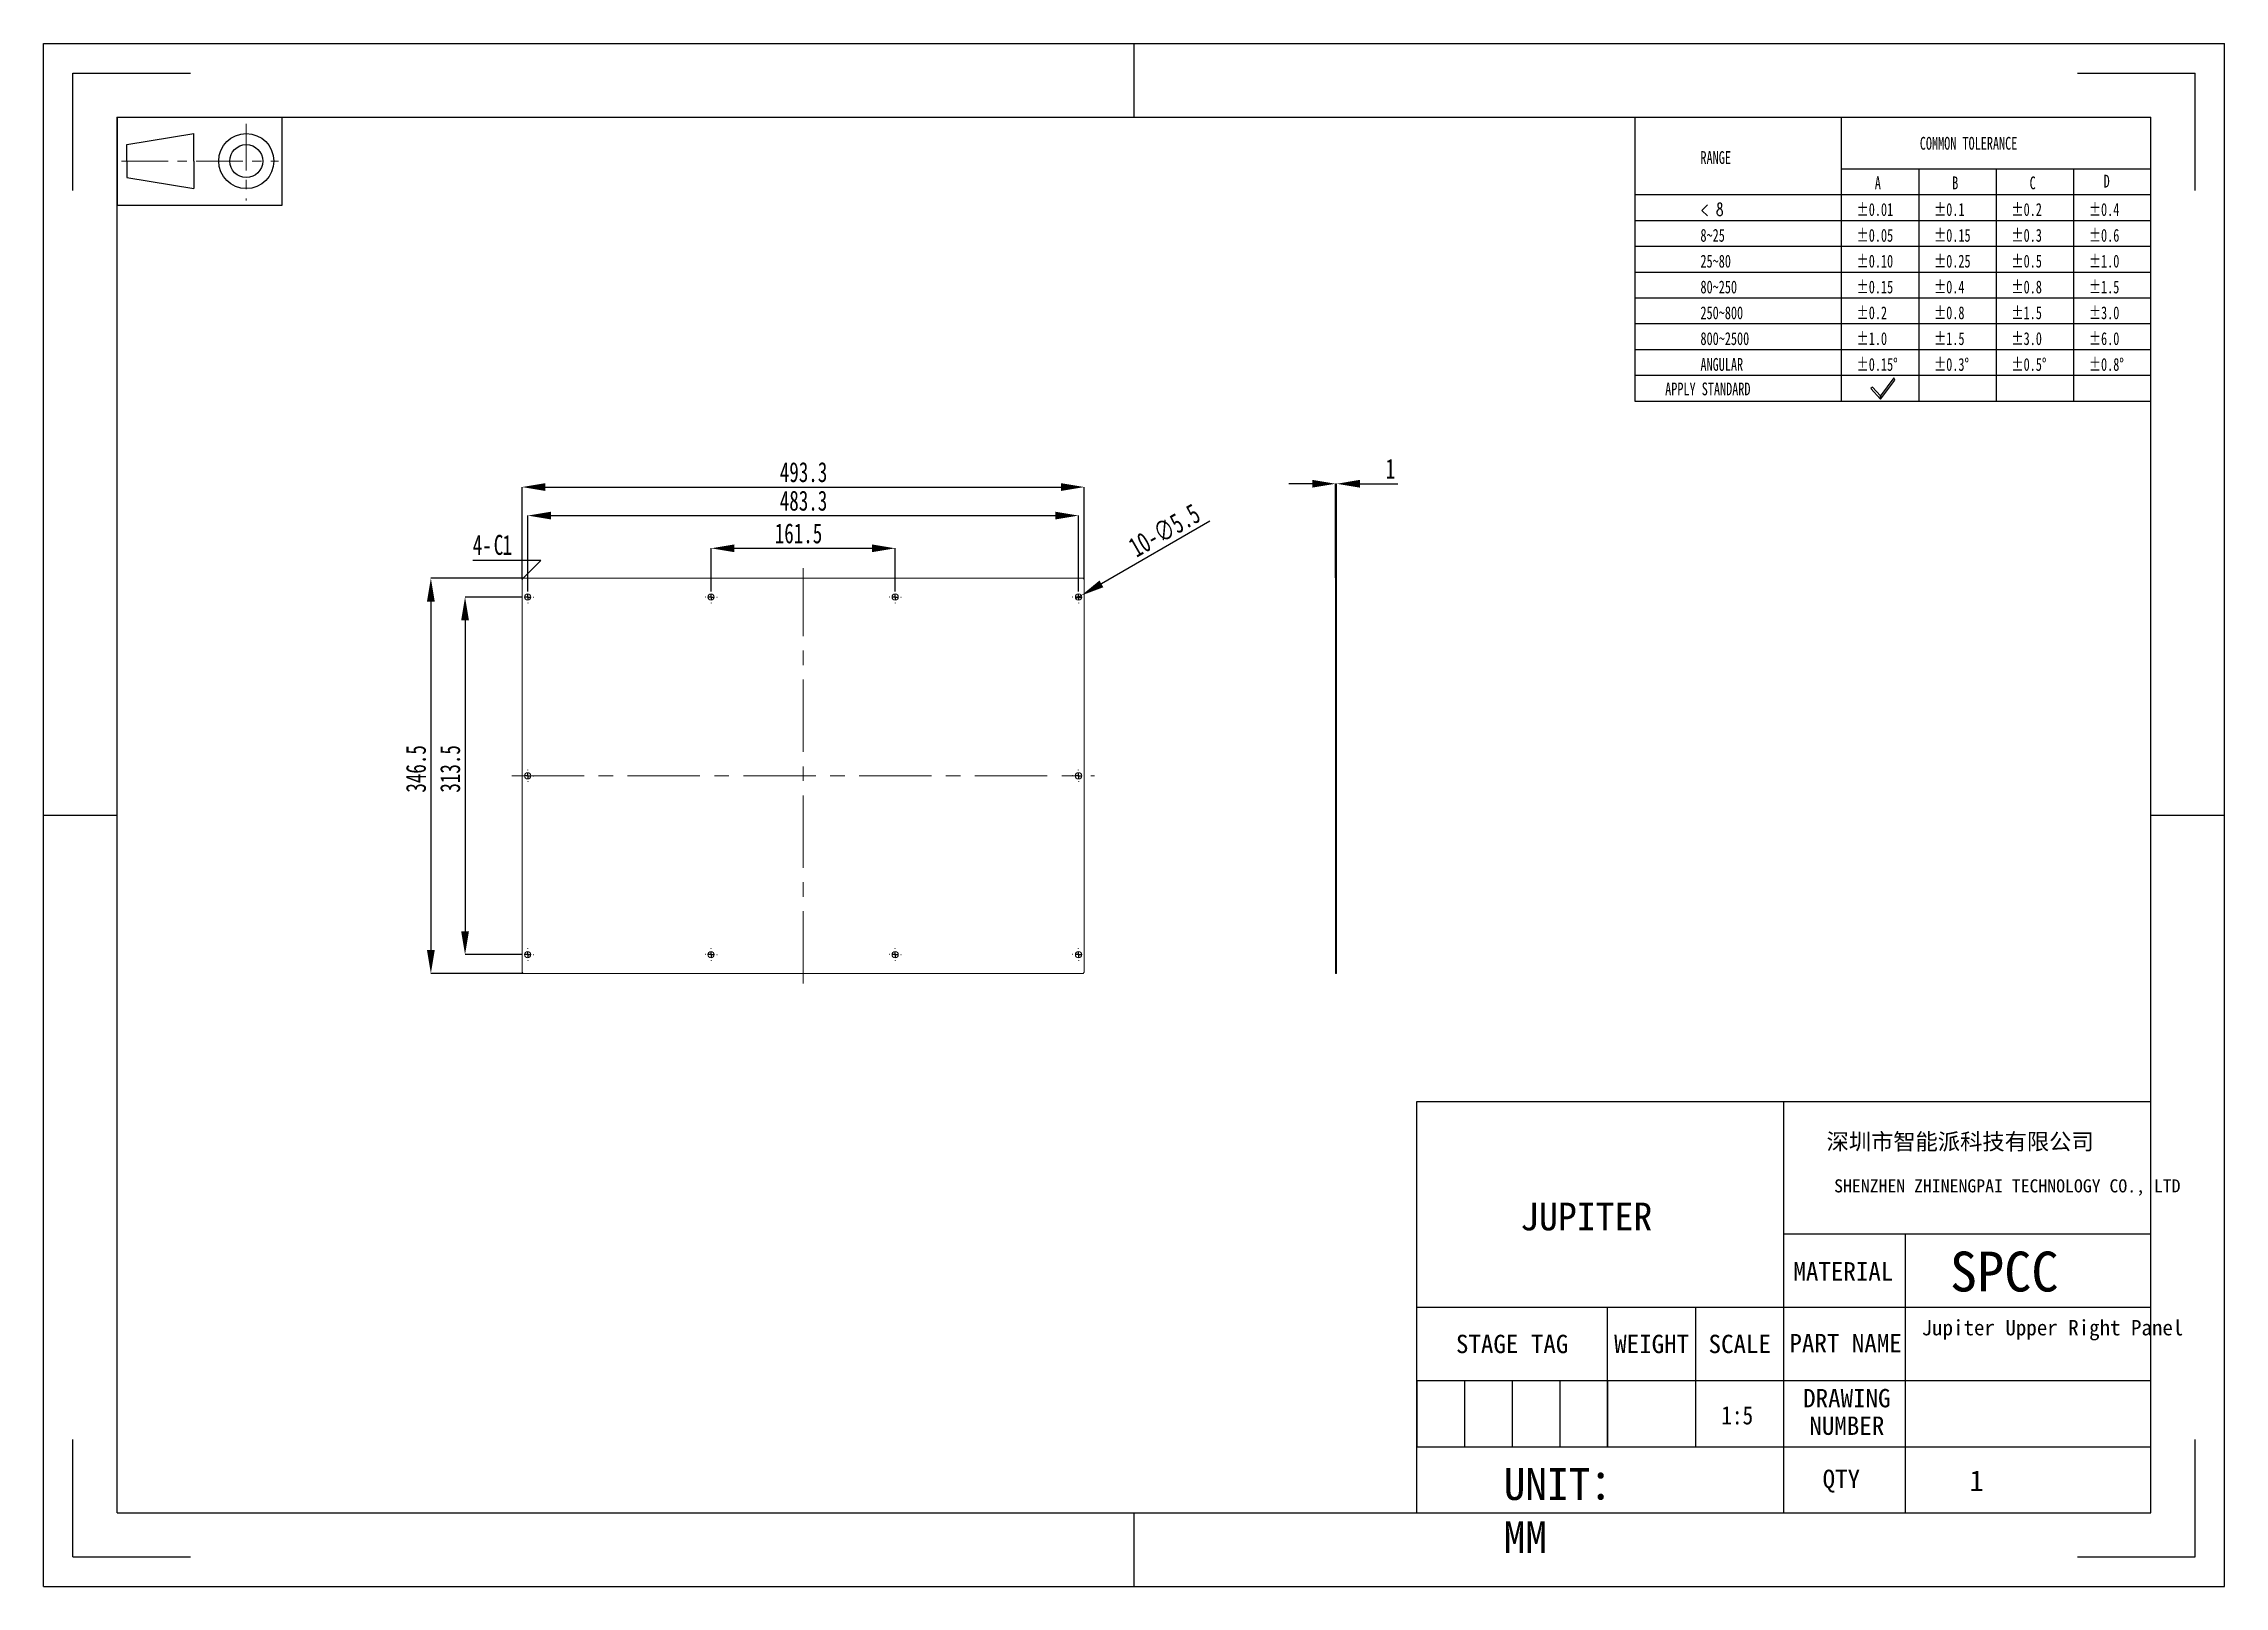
# Model space of a CAD drawing. Header units: millimetres. Extents: x 346 to 729, y -2 to 269.
import ezdxf

# ---------------------------------------------------------------- set-up
doc = ezdxf.new("R2010")
doc.units = ezdxf.units.MM
doc.header["$PDSIZE"] = -1
doc.linetypes.add('CENTER', pattern=[10.16, 6.35, -1.27, 1.27, -1.27])
doc.linetypes.add('CENTERX2', pattern=[20.32, 12.7, -2.54, 2.54, -2.54])
doc.layers.add('DEFAULT_1', color=7, linetype='CENTER', lineweight=18)
doc.layers.add('尺寸线层', color=3, linetype='Continuous', lineweight=18)
doc.layers.add('图框', color=7, linetype='Continuous')
doc.styles.add('SLDTEXTSTYLE4', font='TXT', dxfattribs={"width": 0.7})
doc.styles.add('SLDTEXTSTYLE5', font='TXT', dxfattribs={"width": 0.642857, "bigfont": 'bigfont'})
doc.styles.add('TEXTSTYLE_2', font='')
doc.styles.add('TEXTSTYLE_3', font='')
doc.styles.get('TEXTSTYLE_2').set_extended_font_data('宋体')
doc.styles.get('TEXTSTYLE_3').set_extended_font_data('宋体')
doc.dimstyles.new('SLDDIMSTYLE0', dxfattribs={"dimtxt": 3.5, "dimasz": 4.08, "dimexe": 0, "dimexo": 0.0625, "dimgap": 0.875, "dimtad": 2, "dimdec": 1, "dimlfac": 5, "dimrnd": 1e-09, "dimzin": 12, "dimdsep": 46, "dimtxsty": 'SLDTEXTSTYLE4', "dimsah": 1, "dimcen": 0.09, "dimadec": 0, "dimazin": 3, "dimtfac": 1, "dimtdec": 1, "dimtofl": 0, "dimtmove": 0, "dimatfit": 3, "dimfxl": 1, "dimfrac": 2, "dimtolj": 1, "dimtzin": 12, "dimarcsym": 0})
doc.dimstyles.new('SLDDIMSTYLE1', dxfattribs={"dimtxt": 3.5, "dimasz": 4.08, "dimexe": 0, "dimexo": 0.0625, "dimgap": 0.875, "dimtad": 2, "dimdec": 1, "dimlfac": 5, "dimrnd": 1e-09, "dimzin": 12, "dimdsep": 46, "dimtxsty": 'SLDTEXTSTYLE4', "dimblk1": 'NONE', "dimsah": 1, "dimcen": 0, "dimadec": 0, "dimazin": 3, "dimtfac": 1, "dimtdec": 1, "dimtmove": 0, "dimatfit": 3, "dimldrblk": 'NONE', "dimfxl": 1, "dimfrac": 2, "dimtolj": 1, "dimtzin": 12, "dimarcsym": 0})
doc.dimstyles.new('SLDDIMSTYLE2', dxfattribs={"dimtxt": 3.5, "dimasz": 4.08, "dimexe": 0, "dimexo": 0.0625, "dimgap": 0.875, "dimtad": 2, "dimdec": 1, "dimlfac": 5, "dimrnd": 1e-09, "dimzin": 12, "dimdsep": 46, "dimtxsty": 'SLDTEXTSTYLE4', "dimsah": 1, "dimcen": 0.09, "dimadec": 0, "dimazin": 3, "dimtfac": 1, "dimtdec": 1, "dimtmove": 0, "dimatfit": 0, "dimfxl": 1, "dimfrac": 2, "dimtolj": 1, "dimtzin": 12, "dimarcsym": 0})

# ---------------------------------------------------------------- blocks, each defined once
blk = doc.blocks.new('_D')
at = {"layer": 'Defpoints', "color": 0, "transparency": 16777216}
for p in [(529.1, 191.06), (430.44, 174.86), (529.1, 174.86)]:
    blk.add_point(p, dxfattribs=at)
at = {"layer": '图框', "color": 0, "lineweight": -2, "transparency": 16777216}
for p, q in [((430.44, 174.93), (430.44, 191.06)), ((434.52, 191.06), (525.02, 191.06)), ((529.1, 174.93), (529.1, 191.06))]:
    blk.add_line(p, q, dxfattribs=at)
at = {"layer": '图框', "color": 0, "transparency": 16777216}
for points in [[(434.52, 191.74), (434.52, 190.38), (430.44, 191.06)], [(525.02, 191.74), (525.02, 190.38), (529.1, 191.06)]]:
    blk.add_solid(points, dxfattribs=at)
at = {"layer": '图框', "color": 0, "transparency": 16777216, "insert": (479.84, 195.44), "char_height": 3.5, "attachment_point": 2, "style": 'SLDTEXTSTYLE4'}
blk.add_mtext('\\A1;493.3', dxfattribs=at)
blk = doc.blocks.new('_D_1')
at = {"layer": 'Defpoints', "color": 0, "transparency": 16777216}
for p in [(430.64, 175.06), (414.44, 105.76), (430.64, 105.76)]:
    blk.add_point(p, dxfattribs=at)
at = {"layer": '图框', "color": 0, "lineweight": -2, "transparency": 16777216}
for p, q in [((430.58, 175.06), (414.44, 175.06)), ((414.44, 170.98), (414.44, 109.84)), ((430.58, 105.76), (414.44, 105.76))]:
    blk.add_line(p, q, dxfattribs=at)
at = {"layer": '图框', "color": 0, "transparency": 16777216}
for points in [[(413.76, 170.98), (415.12, 170.98), (414.44, 175.06)], [(413.76, 109.84), (415.12, 109.84), (414.44, 105.76)]]:
    blk.add_solid(points, dxfattribs=at)
at = {"layer": '图框', "color": 0, "transparency": 16777216, "insert": (410.06, 141.63), "char_height": 3.5, "attachment_point": 2, "rotation": 90, "style": 'SLDTEXTSTYLE4'}
blk.add_mtext('\\A1;346.5', dxfattribs=at)
blk = doc.blocks.new('_D_2')
at = {"layer": 'Defpoints', "color": 0, "transparency": 16777216}
for p in [(528.1, 186.06), (431.44, 172.81), (528.1, 172.81)]:
    blk.add_point(p, dxfattribs=at)
at = {"layer": '图框', "color": 0, "lineweight": -2, "transparency": 16777216}
for p, q in [((431.44, 172.88), (431.44, 186.06)), ((435.52, 186.06), (524.02, 186.06)), ((528.1, 172.88), (528.1, 186.06))]:
    blk.add_line(p, q, dxfattribs=at)
at = {"layer": '图框', "color": 0, "transparency": 16777216}
for points in [[(435.52, 186.74), (435.52, 185.38), (431.44, 186.06)], [(524.02, 186.74), (524.02, 185.38), (528.1, 186.06)]]:
    blk.add_solid(points, dxfattribs=at)
at = {"layer": '图框', "color": 0, "transparency": 16777216, "insert": (479.84, 190.43), "char_height": 3.5, "attachment_point": 2, "style": 'SLDTEXTSTYLE4'}
blk.add_mtext('\\A1;483.3', dxfattribs=at)
blk = doc.blocks.new('_D_3')
at = {"layer": 'Defpoints', "color": 0, "transparency": 16777216}
for p in [(495.92, 180.32), (463.62, 172.81), (495.92, 172.81)]:
    blk.add_point(p, dxfattribs=at)
at = {"layer": '图框', "color": 0, "lineweight": -2, "transparency": 16777216}
for p, q in [((463.62, 172.88), (463.62, 180.32)), ((467.7, 180.32), (491.84, 180.32)), ((495.92, 172.88), (495.92, 180.32))]:
    blk.add_line(p, q, dxfattribs=at)
at = {"layer": '图框', "color": 0, "transparency": 16777216}
for points in [[(467.7, 181), (467.7, 179.64), (463.62, 180.32)], [(491.84, 181), (491.84, 179.64), (495.92, 180.32)]]:
    blk.add_solid(points, dxfattribs=at)
at = {"layer": '图框', "color": 0, "transparency": 16777216, "insert": (478.96, 184.7), "char_height": 3.5, "attachment_point": 2, "style": 'SLDTEXTSTYLE4'}
blk.add_mtext('\\A1;161.5', dxfattribs=at)
blk = doc.blocks.new('_D_4')
at = {"layer": 'Defpoints', "color": 0, "transparency": 16777216}
for p in [(430.39, 171.76), (420.44, 109.06), (430.39, 109.06)]:
    blk.add_point(p, dxfattribs=at)
at = {"layer": '图框', "color": 0, "lineweight": -2, "transparency": 16777216}
for p, q in [((430.33, 171.76), (420.44, 171.76)), ((420.44, 167.68), (420.44, 113.14)), ((430.33, 109.06), (420.44, 109.06))]:
    blk.add_line(p, q, dxfattribs=at)
at = {"layer": '图框', "color": 0, "transparency": 16777216}
for points in [[(419.76, 167.68), (421.12, 167.68), (420.44, 171.76)], [(419.76, 113.14), (421.12, 113.14), (420.44, 109.06)]]:
    blk.add_solid(points, dxfattribs=at)
at = {"layer": '图框', "color": 0, "transparency": 16777216, "insert": (416.06, 141.63), "char_height": 3.5, "attachment_point": 2, "rotation": 90, "style": 'SLDTEXTSTYLE4'}
blk.add_mtext('\\A1;313.5', dxfattribs=at)
blk = doc.blocks.new('_D_5')
at = {"layer": 'Defpoints', "color": 0, "transparency": 16777216}
for p in [(527.62, 171.49), (528.57, 172.04)]:
    blk.add_point(p, dxfattribs=at)
at = {"layer": '图框', "color": 0, "lineweight": -2, "transparency": 16777216}
for p, q in [((551.13, 185.06), (532.11, 174.08)), ((527.62, 171.49), (528.57, 172.04))]:
    blk.add_line(p, q, dxfattribs=at)
at = {"layer": '图框', "color": 0, "transparency": 16777216}
blk.add_solid([(531.77, 174.67), (532.45, 173.49), (528.57, 172.04)], dxfattribs=at)
at = {"layer": '图框', "color": 0, "transparency": 16777216, "insert": (536.51, 181.67), "char_height": 3.5, "attachment_point": 1, "rotation": 30, "style": 'SLDTEXTSTYLE4'}
blk.add_mtext('\\A1;10-∅5.5', dxfattribs=at)
blk = doc.blocks.new('_NONE')
blk = doc.blocks.new('SW_CHAMFER_DIMENSION_0')
at = {"layer": '图框', "color": 0}
for p, q in [((11.93, 0), (0, 0)), ((8.84, -3.09), (11.93, 0))]:
    blk.add_line(p, q, dxfattribs=at)
at = {"layer": '图框', "color": 0, "char_height": 3.5, "attachment_point": 1, "style": 'SLDTEXTSTYLE4'}
for s, insert in [('4-', (0, 4.51)), ('C', (3.69, 4.51)), ('1', (5.23, 4.51))]:
    blk.add_mtext(s, dxfattribs=dict(at, insert=insert))
blk = doc.blocks.new('SW_CENTERMARKSYMBOL_0')
at = {"layer": '图框', "color": 0}
for p, q in [((-1, 0), (-1.05, 0)), ((0, 0), (-0.5, 0)), ((0, 1), (0, 1.05)), ((0, 0), (0, 0.5)), ((0, 0), (0, -0.5)), ((0, 0), (0.5, 0)), ((1, 0), (1.05, 0)), ((0, -1), (0, -1.05))]:
    blk.add_line(p, q, dxfattribs=at)
blk = doc.blocks.new('SW_CENTERMARKSYMBOL_1')
at = {"layer": '图框', "color": 0}
for p, q in [((-1, 0), (-1.05, 0)), ((0, 0), (-0.5, 0)), ((0, 1), (0, 1.05)), ((0, 0), (0, 0.5)), ((0, 0), (0, -0.5)), ((0, 0), (0.5, 0)), ((1, 0), (1.05, 0)), ((0, -1), (0, -1.05))]:
    blk.add_line(p, q, dxfattribs=at)
blk = doc.blocks.new('SW_CENTERMARKSYMBOL_2')
at = {"layer": '图框', "color": 0}
for p, q in [((-1, 0), (-1.05, 0)), ((0, 0), (-0.5, 0)), ((0, 1), (0, 1.05)), ((0, 0), (0, 0.5)), ((0, 0), (0, -0.5)), ((0, 0), (0.5, 0)), ((1, 0), (1.05, 0)), ((0, -1), (0, -1.05))]:
    blk.add_line(p, q, dxfattribs=at)
blk = doc.blocks.new('SW_CENTERMARKSYMBOL_3')
at = {"layer": '图框', "color": 0}
for p, q in [((-1, 0), (-1.05, 0)), ((0, 0), (-0.5, 0)), ((0, 1), (0, 1.05)), ((0, 0), (0, 0.5)), ((0, 0), (0, -0.5)), ((0, 0), (0.5, 0)), ((1, 0), (1.05, 0)), ((0, -1), (0, -1.05))]:
    blk.add_line(p, q, dxfattribs=at)
blk = doc.blocks.new('SW_CENTERMARKSYMBOL_4')
at = {"layer": '图框', "color": 0}
for p, q in [((-1, 0), (-1.05, 0)), ((0, 0), (-0.5, 0)), ((0, 1), (0, 1.05)), ((0, 0), (0, 0.5)), ((0, 0), (0, -0.5)), ((0, 0), (0.5, 0)), ((1, 0), (1.05, 0)), ((0, -1), (0, -1.05))]:
    blk.add_line(p, q, dxfattribs=at)
blk = doc.blocks.new('SW_CENTERMARKSYMBOL_5')
at = {"layer": '图框', "color": 0}
for p, q in [((-1, 0), (-1.05, 0)), ((0, 0), (-0.5, 0)), ((0, 1), (0, 1.05)), ((0, 0), (0, 0.5)), ((0, 0), (0, -0.5)), ((0, 0), (0.5, 0)), ((1, 0), (1.05, 0)), ((0, -1), (0, -1.05))]:
    blk.add_line(p, q, dxfattribs=at)
blk = doc.blocks.new('SW_CENTERMARKSYMBOL_6')
at = {"layer": '图框', "color": 0}
for p, q in [((-1, 0), (-1.05, 0)), ((0, 0), (-0.5, 0)), ((0, 1), (0, 1.05)), ((0, 0), (0, 0.5)), ((0, 0), (0, -0.5)), ((0, 0), (0.5, 0)), ((1, 0), (1.05, 0)), ((0, -1), (0, -1.05))]:
    blk.add_line(p, q, dxfattribs=at)
blk = doc.blocks.new('SW_CENTERMARKSYMBOL_7')
at = {"layer": '图框', "color": 0}
for p, q in [((-1, 0), (-1.05, 0)), ((0, 0), (-0.5, 0)), ((0, 1), (0, 1.05)), ((0, 0), (0, 0.5)), ((0, 0), (0, -0.5)), ((0, 0), (0.5, 0)), ((1, 0), (1.05, 0)), ((0, -1), (0, -1.05))]:
    blk.add_line(p, q, dxfattribs=at)
blk = doc.blocks.new('SW_CENTERMARKSYMBOL_8')
at = {"layer": '图框', "color": 0}
for p, q in [((-1, 0), (-1.05, 0)), ((0, 0), (-0.5, 0)), ((0, 1), (0, 1.05)), ((0, 0), (0, 0.5)), ((0, 0), (0, -0.5)), ((0, 0), (0.5, 0)), ((1, 0), (1.05, 0)), ((0, -1), (0, -1.05))]:
    blk.add_line(p, q, dxfattribs=at)
blk = doc.blocks.new('SW_CENTERMARKSYMBOL_9')
at = {"layer": '图框', "color": 0}
for p, q in [((-1, 0), (-1.05, 0)), ((0, 0), (-0.5, 0)), ((0, 1), (0, 1.05)), ((0, 0), (0, 0.5)), ((0, 0), (0, -0.5)), ((0, 0), (0.5, 0)), ((1, 0), (1.05, 0)), ((0, -1), (0, -1.05))]:
    blk.add_line(p, q, dxfattribs=at)
blk = doc.blocks.new('_D_6')
at = {"layer": 'Defpoints', "color": 0, "transparency": 16777216}
for p in [(573.38, 191.64), (573.18, 175.06), (573.38, 175.06)]:
    blk.add_point(p, dxfattribs=at)
at = {"layer": '图框', "color": 0, "lineweight": -2, "transparency": 16777216}
for p, q in [((569.1, 191.64), (565.02, 191.64)), ((573.18, 175.13), (573.18, 191.64)), ((573.18, 191.64), (573.38, 191.64)), ((573.38, 175.13), (573.38, 191.64)), ((577.46, 191.64), (584.11, 191.64))]:
    blk.add_line(p, q, dxfattribs=at)
at = {"layer": '图框', "color": 0, "transparency": 16777216}
for points in [[(569.1, 192.32), (569.1, 190.96), (573.18, 191.64)], [(577.46, 192.32), (577.46, 190.96), (573.38, 191.64)]]:
    blk.add_solid(points, dxfattribs=at)
at = {"layer": '图框', "color": 0, "transparency": 16777216, "insert": (582.82, 196.02), "char_height": 3.5, "attachment_point": 2, "style": 'SLDTEXTSTYLE4'}
blk.add_mtext('\\A1;1', dxfattribs=at)
blk = doc.blocks.new('96_1')
at = {"color": 7, "linetype": 'Continuous'}
for p, q in [((-11.25, 6), (-11.25, -6)), ((11.25, -6), (11.25, 6)), ((-9.93, 2.25), (-0.82, 3.75)), ((-0.82, 0), (-0.82, 3.75)), ((-9.93, 0), (-9.93, 2.25)), ((-9.93, 0), (-9.93, -2.25)), ((-0.82, 0), (-0.82, -3.75)), ((-9.93, -2.25), (-0.82, -3.75)), ((-11.25, -6), (11.25, -6))]:
    blk.add_line(p, q, dxfattribs=at)
for radius in [3.75, 2.25]:
    blk.add_circle((6.34, 0), radius, dxfattribs=at)
at = {"layer": 'DEFAULT_1', "color": 1, "linetype": 'CENTER'}
for p, q in [((6.34, 5.05), (6.34, -5.36)), ((-10.64, 0), (10.74, 0))]:
    blk.add_line(p, q, dxfattribs=at)

msp = doc.modelspace()

# ---------------------------------------------------------------- linework, layer by layer
at = {"color": 7, "linetype": 'Continuous'}
for p, q in [((346.486, -1.749), (346.486, 268.835)), ((346.486, 268.835), (729.171, 268.835)), ((537.829, 255.95), (537.829, 268.835)), ((729.171, -1.749), (729.171, 268.835)), ((351.64, 243.065), (351.64, 263.681)), ((351.64, 263.681), (372.256, 263.681)), ((703.401, 263.681), (724.017, 263.681)), ((724.017, 243.065), (724.017, 263.681)), ((359.371, 11.136), (359.371, 255.95)), ((359.371, 255.95), (716.286, 255.95)), ((716.286, 11.136), (716.286, 255.95)), ((346.486, 133.543), (359.371, 133.543)), ((716.286, 133.543), (729.171, 133.543)), ((351.64, 3.405), (351.64, 24.021)), ((724.017, 3.405), (724.017, 24.021)), ((359.371, 11.136), (716.286, 11.136)), ((537.829, -1.749), (537.829, 11.136)), ((351.64, 3.405), (372.256, 3.405)), ((703.401, 3.405), (724.017, 3.405)), ((346.486, -1.749), (729.171, -1.749))]:
    msp.add_line(p, q, dxfattribs=at)
for p, q in [((625.713, 255.95), (625.713, 206.136)), ((661.942, 255.95), (661.942, 206.136)), ((661.942, 246.893), (716.286, 246.893)), ((675.528, 246.893), (675.528, 206.136)), ((689.114, 246.893), (689.114, 206.136)), ((702.7, 246.893), (702.7, 206.136)), ((625.713, 242.365), (716.286, 242.365)), ((625.713, 237.836), (716.286, 237.836)), ((625.713, 233.307), (716.286, 233.307)), ((625.713, 228.779), (716.286, 228.779)), ((625.713, 224.25), (716.286, 224.25)), ((625.713, 219.721), (716.286, 219.721)), ((625.713, 215.193), (716.286, 215.193)), ((625.713, 210.664), (716.286, 210.664)), ((667.413, 208.589), (667.144, 208.347)), ((667.144, 208.347), (668.841, 206.462)), ((668.813, 207.035), (667.413, 208.589)), ((671.144, 210.197), (668.813, 207.035)), ((668.841, 206.462), (668.813, 207.035)), ((668.813, 207.035), (668.841, 206.462)), ((668.841, 206.462), (671.327, 209.834)), ((671.327, 209.834), (671.144, 210.197)), ((625.713, 206.136), (716.286, 206.136))]:
    msp.add_line(p, q)
at = {"color": 7, "linetype": 'Continuous', "lineweight": 15}
for p, q in [((430.638, 175.064), (430.438, 174.864)), ((430.438, 174.864), (430.438, 105.964)), ((528.898, 175.064), (430.638, 175.064)), ((529.098, 174.864), (528.898, 175.064)), ((529.098, 105.964), (529.098, 174.864)), ((573.181, 175.064), (573.381, 175.064)), ((573.181, 174.864), (573.181, 175.064)), ((573.381, 174.864), (573.181, 174.864)), ((573.181, 174.864), (573.181, 105.964)), ((573.381, 175.064), (573.381, 174.864)), ((573.381, 174.864), (573.381, 105.964)), ((430.438, 105.964), (430.638, 105.764)), ((430.638, 105.764), (528.898, 105.764)), ((528.898, 105.764), (529.098, 105.964)), ((573.181, 105.964), (573.381, 105.964)), ((573.181, 105.764), (573.181, 105.964)), ((573.381, 105.764), (573.181, 105.764)), ((573.381, 105.964), (573.381, 105.764))]:
    msp.add_line(p, q, dxfattribs=at)
at = {"color": 2, "linetype": 'Continuous'}
for p, q in [((587.436, 47.214), (587.436, 83.292)), ((587.436, 47.214), (587.436, 83.292)), ((587.436, 83.292), (651.861, 83.292)), ((651.861, 34.329), (651.861, 83.292)), ((651.861, 60.099), (651.861, 83.292)), ((651.861, 83.292), (716.286, 83.292)), ((651.861, 47.214), (651.861, 83.292)), ((716.286, 60.099), (716.286, 83.292)), ((651.861, 60.099), (716.286, 60.099)), ((673.151, 60.099), (673.151, 11.136)), ((716.286, 34.329), (716.286, 60.099)), ((587.436, 11.136), (587.436, 47.214)), ((587.436, 47.214), (651.861, 47.214)), ((587.436, 34.329), (587.436, 47.214)), ((587.436, 47.214), (620.937, 47.214)), ((620.937, 34.329), (620.937, 47.214)), ((620.937, 34.329), (620.937, 47.214)), ((620.937, 47.214), (651.861, 47.214)), ((636.399, 34.329), (636.399, 47.214)), ((651.861, 47.214), (716.286, 47.214)), ((651.861, 34.329), (651.861, 47.214)), ((587.436, 22.732), (587.436, 34.329)), ((587.436, 34.329), (620.937, 34.329)), ((587.436, 34.329), (620.937, 34.329)), ((587.436, 34.329), (620.937, 34.329)), ((587.436, 34.329), (587.436, 22.732)), ((595.811, 34.329), (595.811, 22.732)), ((604.186, 34.329), (604.186, 22.732)), ((612.562, 34.329), (612.562, 22.732)), ((620.937, 22.732), (620.937, 34.329)), ((620.937, 22.732), (620.937, 34.329)), ((620.937, 34.329), (651.861, 34.329)), ((620.937, 34.329), (651.861, 34.329)), ((620.937, 34.329), (620.937, 22.732)), ((636.399, 22.732), (636.399, 34.329)), ((651.861, 11.136), (651.861, 34.329)), ((651.861, 34.329), (716.286, 34.329)), ((651.861, 34.329), (716.286, 34.329)), ((651.861, 22.732), (651.861, 34.329)), ((716.286, 11.136), (716.286, 34.329)), ((587.436, 11.136), (587.436, 22.732)), ((587.436, 22.732), (651.861, 22.732)), ((587.436, 22.732), (620.937, 22.732)), ((587.436, 22.732), (620.937, 22.732)), ((620.937, 22.732), (651.861, 22.732)), ((651.861, 11.136), (651.861, 22.732)), ((651.861, 22.732), (716.286, 22.732)), ((484.356, 11.136), (515.28, 11.136)), ((515.28, 11.136), (535.896, 11.136)), ((535.896, 11.136), (566.82, 11.136)), ((566.82, 11.136), (587.436, 11.136)), ((587.436, 11.136), (651.861, 11.136)), ((651.861, 11.136), (716.286, 11.136))]:
    msp.add_line(p, q, dxfattribs=at)
at = {"color": 7, "linetype": 'Continuous', "lineweight": 15}
for centre in [(431.438, 171.764), (463.618, 171.764), (495.918, 171.764), (528.098, 171.764), (431.438, 140.414), (528.098, 140.414), (431.438, 109.064), (463.618, 109.064), (495.918, 109.064), (528.098, 109.064)]:
    msp.add_circle(centre, 0.55, dxfattribs=at)
at = {"layer": '图框', "linetype": 'CENTERX2', "lineweight": 0}
for p, q in [((479.768, 103.964), (479.768, 176.864)), ((428.638, 140.414), (530.898, 140.414))]:
    msp.add_line(p, q, dxfattribs=at)

# ---------------------------------------------------------------- block references
at = {"color": 2, "linetype": 'Continuous', "xscale": 1.288499418886255, "yscale": 1.288499418886255, "zscale": 1.288499418886255}
msp.add_blockref('96_1', (373.88, 248.239), dxfattribs=at)
at = {"layer": '图框', "color": 3}
msp.add_blockref('SW_CHAMFER_DIMENSION_0', (421.797, 178.156), dxfattribs=at)
at = {"layer": '图框'}
for name, p in [('SW_CENTERMARKSYMBOL_1', (431.438, 171.764)), ('SW_CENTERMARKSYMBOL_5', (463.618, 171.764)), ('SW_CENTERMARKSYMBOL_3', (495.918, 171.764)), ('SW_CENTERMARKSYMBOL_0', (528.098, 171.764)), ('SW_CENTERMARKSYMBOL_7', (431.438, 140.414)), ('SW_CENTERMARKSYMBOL_8', (528.098, 140.414)), ('SW_CENTERMARKSYMBOL_9', (431.438, 109.064)), ('SW_CENTERMARKSYMBOL_6', (463.618, 109.064)), ('SW_CENTERMARKSYMBOL_2', (495.918, 109.064)), ('SW_CENTERMARKSYMBOL_4', (528.098, 109.064))]:
    msp.add_blockref(name, p, dxfattribs=at)

# ---------------------------------------------------------------- texts
at = {"attachment_point": 1}
for s, insert, char_height, width, style in [('RANGE', (637.232, 249.981), 2.246, 22.05942, 'SLDTEXTSTYLE4'), ('COMMON TOLERANCE', (675.724, 252.481), 2.24599, 73.94176, 'SLDTEXTSTYLE4'), ('A', (667.825, 245.537), 2.246, 3.245, 'SLDTEXTSTYLE4'), ('B', (681.41, 245.537), 2.246, 3.19312, 'SLDTEXTSTYLE4'), ('C', (694.996, 245.537), 2.246, 3.23085, 'SLDTEXTSTYLE4'), ('D', (707.98, 245.842), 2.246, 3.19312, 'SLDTEXTSTYLE4'), ('< 8', (637.232, 240.867), 2.246, 10.7794, 'SLDTEXTSTYLE5'), ('%%P0.01', (664.629, 240.867), 2.246, 15.72506, 'SLDTEXTSTYLE4'), ('%%P0.1', (678.215, 240.867), 2.246, 11.79144, 'SLDTEXTSTYLE4'), ('%%P0.2', (691.801, 240.867), 2.246, 13.41394, 'SLDTEXTSTYLE4'), ('%%P0.4', (705.387, 240.867), 2.246, 13.36206, 'SLDTEXTSTYLE4'), ('8~25', (637.232, 236.338), 2.246, 17.39473, 'SLDTEXTSTYLE4'), ('%%P0.05', (664.629, 236.338), 2.246, 17.34757, 'SLDTEXTSTYLE4'), ('%%P0.15', (678.215, 236.338), 2.246, 16.5599, 'SLDTEXTSTYLE4'), ('%%P0.3', (691.801, 236.338), 2.246, 13.41394, 'SLDTEXTSTYLE4'), ('%%P0.6', (705.387, 236.338), 2.246, 13.41394, 'SLDTEXTSTYLE4'), ('25~80', (637.232, 231.81), 2.246, 21.32836, 'SLDTEXTSTYLE4'), ('%%P0.10', (664.629, 231.81), 2.246, 15.77695, 'SLDTEXTSTYLE4'), ('%%P0.25', (678.215, 231.81), 2.246, 18.13052, 'SLDTEXTSTYLE4'), ('%%P0.5', (691.801, 231.81), 2.246, 13.41394, 'SLDTEXTSTYLE4'), ('%%P1.0', (705.387, 231.81), 2.246, 11.84332, 'SLDTEXTSTYLE4'), ('80~250', (637.232, 227.281), 2.246, 25.26198, 'SLDTEXTSTYLE4'), ('%%P0.15', (664.629, 227.281), 2.246, 16.5599, 'SLDTEXTSTYLE4'), ('%%P0.4', (678.215, 227.281), 2.246, 13.36206, 'SLDTEXTSTYLE4'), ('%%P0.8', (691.801, 227.281), 2.246, 13.41394, 'SLDTEXTSTYLE4'), ('%%P1.5', (705.387, 227.281), 2.246, 12.62627, 'SLDTEXTSTYLE4'), ('250~800', (637.232, 222.753), 2.246, 29.1956, 'SLDTEXTSTYLE4'), ('%%P0.2', (664.629, 222.753), 2.246, 13.41394, 'SLDTEXTSTYLE4'), ('%%P0.8', (678.215, 222.753), 2.246, 13.41394, 'SLDTEXTSTYLE4'), ('%%P1.5', (691.801, 222.753), 2.246, 12.62627, 'SLDTEXTSTYLE4'), ('%%P3.0', (705.387, 222.753), 2.246, 13.41394, 'SLDTEXTSTYLE4'), ('800~2500', (637.232, 218.224), 2.246, 33.12923, 'SLDTEXTSTYLE4'), ('%%P1.0', (664.629, 218.224), 2.246, 11.84332, 'SLDTEXTSTYLE4'), ('%%P1.5', (678.215, 218.224), 2.246, 12.62627, 'SLDTEXTSTYLE4'), ('%%P3.0', (691.801, 218.224), 2.246, 13.41394, 'SLDTEXTSTYLE4'), ('%%P6.0', (705.387, 218.224), 2.246, 13.41394, 'SLDTEXTSTYLE4'), ('ANGULAR', (637.232, 213.695), 2.246, 31.54446, 'SLDTEXTSTYLE4'), ('%%P0.15%%D', (664.629, 213.695), 2.246, 19.72472, 'SLDTEXTSTYLE4'), ('%%P0.3%%D', (678.215, 213.695), 2.246, 16.57876, 'SLDTEXTSTYLE4'), ('%%P0.5%%D', (691.801, 213.695), 2.246, 16.57876, 'SLDTEXTSTYLE4'), ('%%P0.8%%D', (705.387, 213.695), 2.246, 16.57876, 'SLDTEXTSTYLE4'), ('APPLY STANDARD', (631.038, 209.397), 2.24599, 64.56049, 'SLDTEXTSTYLE4')]:
    msp.add_mtext(s, dxfattribs=dict(at, insert=insert, char_height=char_height, width=width, style=style))
at = {"color": 7, "linetype": 'Continuous', "insert": (682.798, 77.695), "char_height": 2.86391, "width": 67.94821, "attachment_point": 2, "style": 'TEXTSTYLE_2'}
msp.add_mtext('深圳市智能派科技有限公司', dxfattribs=at)
at = {"color": 7, "linetype": 'Continuous', "attachment_point": 2, "line_spacing_factor": 0.9, "style": 'TEXTSTYLE_3'}
for s, insert, char_height, width in [('MATERIAL\\P ', (662.311, 55.113), 3.2212, 46.56486), ('STAGE TAG ', (604.186, 42.382), 3.2212, 38.95697), ('WEIGHT', (628.668, 42.382), 3.2212, 14.15588), ('SCALE', (644.13, 42.382), 3.2212, 14.15588), ('PART NAME', (662.704, 42.528), 3.2212, 26.98848), ('DRAWING NUMBER', (662.919, 32.874), 3.22125, 26.98848), ('QTY', (661.954, 18.721), 3.2212, 35.95561)]:
    msp.add_mtext(s, dxfattribs=dict(at, insert=insert, char_height=char_height, width=width))
at = {"insert": (640.886, 26.602), "char_height": 3.22125, "width": 7.72133, "attachment_point": 7}
msp.add_mtext('{\\W0.85;1:5}', dxfattribs=at)
at = {"layer": '尺寸线层', "attachment_point": 1}
for s, insert, char_height, width in [('SHENZHEN ZHINENGPAI TECHNOLOGY CO., LTD', (660.691, 69.642), 2.29113, 64.82652), ('JUPITER', (605.589, 65.56), 4.8671, 39.72038), ('SPCC', (681.013, 56.969), 7, 24.85263), ('UNIT：MM', (602.703, 18.994), 5.5885, 21.66224)]:
    msp.add_mtext(s, dxfattribs=dict(at, insert=insert, char_height=char_height, width=width))
at = {"layer": '尺寸线层', "linetype": 'CENTERX2', "insert": (676.049, 44.976), "char_height": 3.6, "width": 45.60353, "attachment_point": 1}
msp.add_mtext('{\\H0.75x;Jupiter Upper Right Panel}', dxfattribs=at)
at = {"layer": '尺寸线层', "ltscale": 0.2, "insert": (684.451, 18.611), "char_height": 3.65, "width": 21.89288, "attachment_point": 1}
msp.add_mtext('1\\P\\P', dxfattribs=at)

# ---------------------------------------------------------------- dimensions: what is measured, and where the dimension line sits
at = {"layer": '图框', "color": 3}
for base, p1, p2, angle, picture, middle in [((529.098, 191.064), (430.438, 174.864), (529.098, 174.864), 0, '_D', (479.837, 191.064)), ((414.438, 105.764), (430.638, 175.064), (430.638, 105.764), 90, '_D_1', (414.438, 141.629)), ((420.438, 109.064), (430.388, 171.764), (430.388, 109.064), 90, '_D_4', (420.438, 141.629))]:
    dim = msp.add_linear_dim(base=base, p1=p1, p2=p2, angle=angle, dimstyle='SLDDIMSTYLE0', dxfattribs=at)
    dim.commit()
    dim.dimension.update_dxf_attribs({"geometry": picture, "text_midpoint": middle, "dimtype": 160})
for base, p1, p2, dimstyle, picture, middle in [((573.381, 191.641), (573.181, 175.064), (573.381, 175.064), 'SLDDIMSTYLE2', '_D_6', (582.824, 191.641)), ((528.098, 186.06), (431.438, 172.814), (528.098, 172.814), 'SLDDIMSTYLE0', '_D_2', (479.837, 186.06)), ((495.918, 180.321), (463.618, 172.814), (495.918, 172.814), 'SLDDIMSTYLE0', '_D_3', (478.957, 180.321))]:
    dim = msp.add_linear_dim(base=base, p1=p1, p2=p2, dimstyle=dimstyle, dxfattribs=at)
    dim.commit()
    dim.dimension.update_dxf_attribs({"geometry": picture, "text_midpoint": middle, "dimtype": 160})
dim = msp.add_diameter_dim_2p(p1=(527.622, 171.489), p2=(528.575, 172.039), text='10-<>', dimstyle='SLDDIMSTYLE1', dxfattribs=at)
dim.commit()
dim.dimension.update_dxf_attribs({"geometry": '_D_5', "text_midpoint": (544.534, 181.253), "dimtype": 163})

doc.saveas('drawing.dxf')
